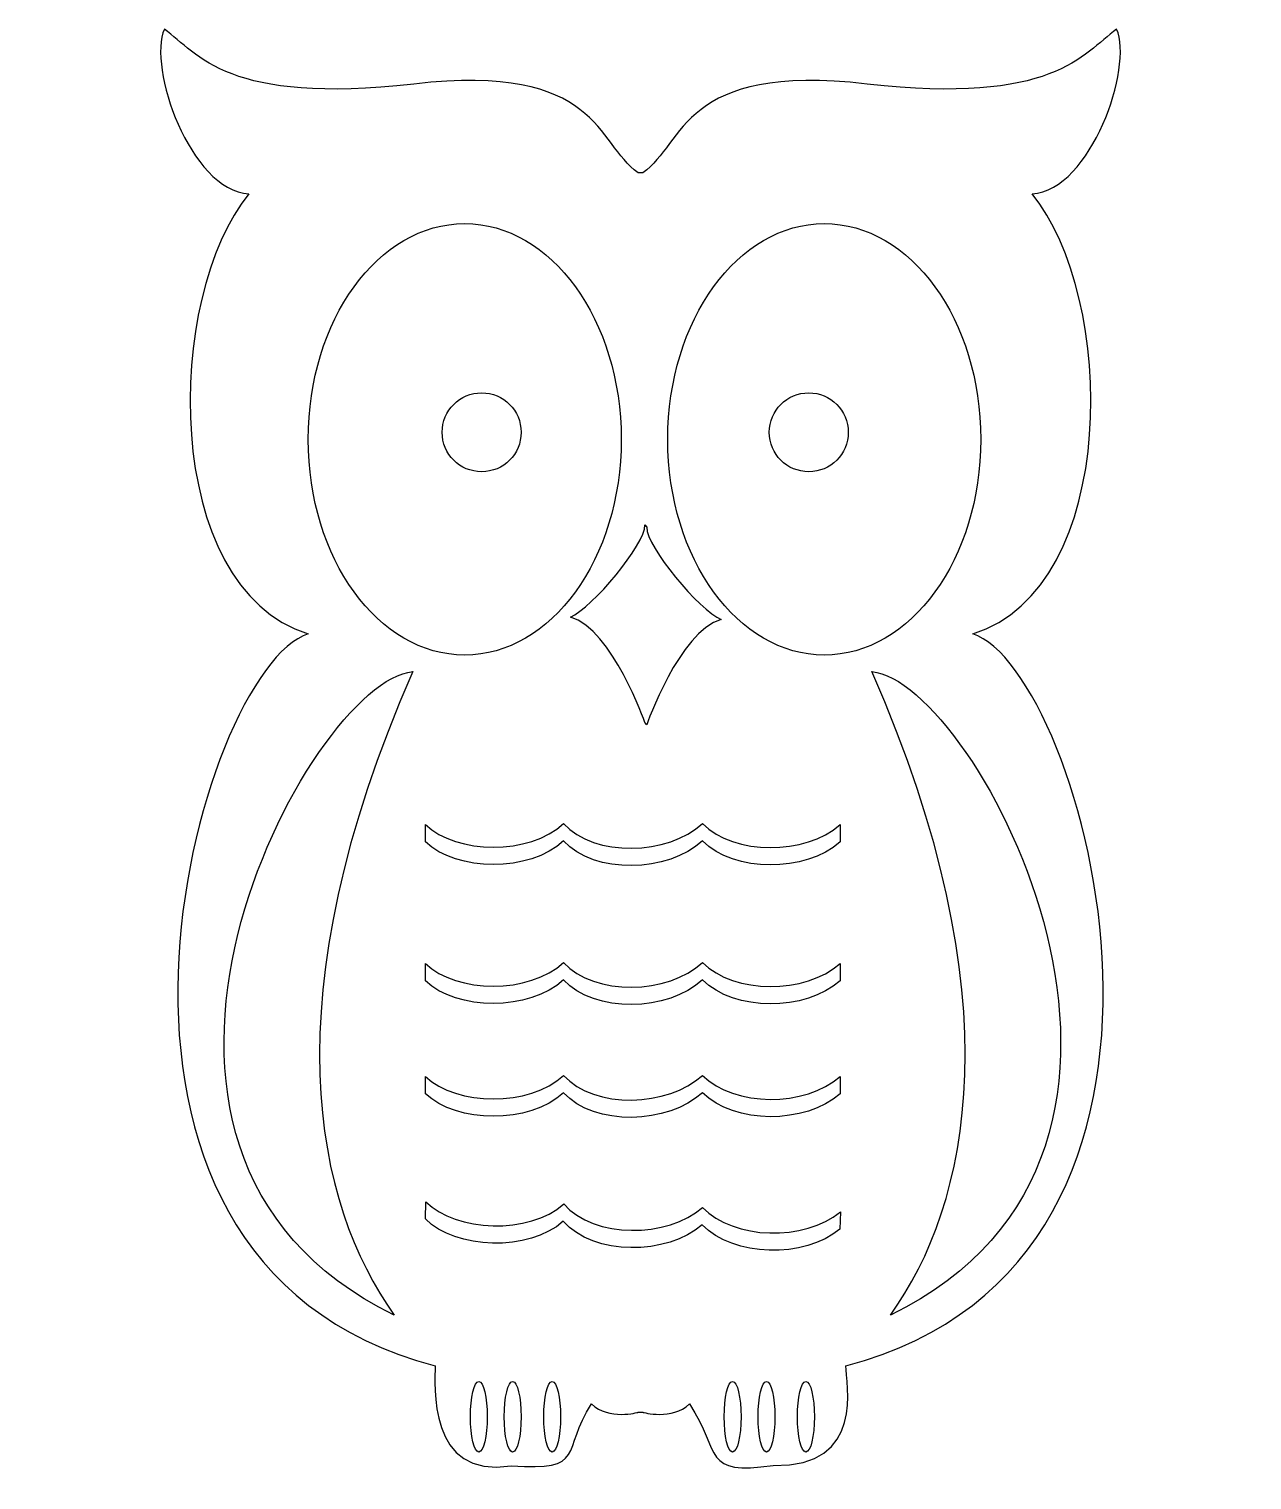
# Model space of a CAD drawing. Header units: centimetres. Extents: x -8.8 to 8.8, y -10.5 to 10.3.
import ezdxf

# ---------------------------------------------------------------- set-up
doc = ezdxf.new("R2010")
doc.units = ezdxf.units.CM
doc.header["$MEASUREMENT"] = 0
doc.layers.add('Camada 1', color=7, linetype='Continuous')

msp = doc.modelspace()

# ---------------------------------------------------------------- linework, layer by layer
at = {"layer": 'Camada 1'}
for points, knots in [([(-0.03368, -9.53062), (-0.03368, -9.53062), (-0.45881, -9.65209), (-0.70173, -9.40915), (-0.70173, -9.40915), (-1.1444, -10.08275), (-0.76245, -10.38086), (-1.85539, -10.2972), (-1.85539, -10.2972), (-3.07025, -10.50231), (-2.94878, -9.11152), (-2.94878, -8.86255), (-2.94878, -8.86255), (-8.77898, -7.34427), (-6.34973, 1.15809), (-4.7707, 1.64395), (-4.7707, 1.64395), (-6.89631, 2.31197), (-6.83559, 6.50244), (-5.62097, 7.95998), (-5.62097, 7.95998), (-6.47118, 8.0207), (-7.0785, 9.78192), (-6.83559, 10.3285), (-6.83559, 10.3285), (-6.34974, 9.96412), (-5.9246, 9.23535), (-3.25244, 9.53898), (-3.25244, 9.53898), (-0.58025, 9.84264), (-0.641, 8.68874), (-0.03368, 8.26364), (-0.03368, 8.26364), (-0.03368, 8.26364), (0.03368, 8.26364), (0.03368, 8.26364), (0.03368, 8.26364), (0.64101, 8.68874), (0.58028, 9.84265), (3.25244, 9.53898), (3.25244, 9.53898), (5.92463, 9.23535), (6.34974, 9.96412), (6.83559, 10.3285), (6.83559, 10.3285), (7.07853, 9.78192), (6.47123, 8.0207), (5.62097, 7.95998), (5.62097, 7.95998), (6.83559, 6.50244), (6.89634, 2.31197), (4.77073, 1.64393), (4.77073, 1.64393), (6.34976, 1.15808), (8.77901, -7.34428), (2.94881, -8.86257), (2.94881, -8.86257), (2.94881, -9.10538), (3.24583, -10.32011), (1.9063, -10.29307), (1.9063, -10.29307), (0.87731, -10.44155), (1.16793, -10.11858), (0.70178, -9.40915), (0.70178, -9.40915), (0.45884, -9.65209), (0.03373, -9.53062), (0.03373, -9.53062), (0.03373, -9.53062), (0.03373, -9.53062), (-0.03368, -9.53062), (-0.03368, -9.53062)], [0, 0, 0, 0, 0.05263158, 0.05263158, 0.05263158, 0.05263158, 0.10526316, 0.10526316, 0.10526316, 0.10526316, 0.15789474, 0.15789474, 0.15789474, 0.15789474, 0.21052632, 0.21052632, 0.21052632, 0.21052632, 0.26315789, 0.26315789, 0.26315789, 0.26315789, 0.31578947, 0.31578947, 0.31578947, 0.31578947, 0.36842105, 0.36842105, 0.36842105, 0.36842105, 0.42105263, 0.42105263, 0.42105263, 0.42105263, 0.47368421, 0.47368421, 0.47368421, 0.47368421, 0.52631579, 0.52631579, 0.52631579, 0.52631579, 0.57894737, 0.57894737, 0.57894737, 0.57894737, 0.63157895, 0.63157895, 0.63157895, 0.63157895, 0.68421053, 0.68421053, 0.68421053, 0.68421053, 0.73684211, 0.73684211, 0.73684211, 0.73684211, 0.78947368, 0.78947368, 0.78947368, 0.78947368, 0.84210526, 0.84210526, 0.84210526, 0.84210526, 0.89473684, 0.89473684, 0.89473684, 0.89473684, 1, 1, 1, 1]), ([(-2.52368, 1.34029), (-1.28273, 1.34029), (-0.27663, 2.72702), (-0.27663, 4.43758), (-0.27663, 4.43758), (-0.27663, 6.14814), (-1.28273, 7.53487), (-2.52368, 7.53487), (-2.52368, 7.53487), (-3.76463, 7.53487), (-4.77073, 6.14814), (-4.77073, 4.43758), (-4.77073, 4.43758), (-4.77073, 2.72702), (-3.76462, 1.34029), (-2.52368, 1.34029)], [0, 0, 0, 0, 0.2, 0.2, 0.2, 0.2, 0.4, 0.4, 0.4, 0.4, 0.6, 0.6, 0.6, 0.6, 1, 1, 1, 1]), ([(2.6385, 1.34029), (3.87945, 1.34029), (4.88555, 2.72702), (4.88555, 4.43758), (4.88555, 4.43758), (4.88555, 6.14814), (3.87947, 7.53487), (2.6385, 7.53487), (2.6385, 7.53487), (1.39753, 7.53487), (0.39142, 6.14814), (0.39142, 4.43758), (0.39142, 4.43758), (0.39142, 2.72702), (1.39753, 1.34029), (2.6385, 1.34029)], [0, 0, 0, 0, 0.2, 0.2, 0.2, 0.2, 0.4, 0.4, 0.4, 0.4, 0.6, 0.6, 0.6, 0.6, 1, 1, 1, 1]), ([(-2.28073, 3.97207), (-1.9677, 3.97207), (-1.71399, 4.22578), (-1.71399, 4.53881), (-1.71399, 4.53881), (-1.71399, 4.85184), (-1.9677, 5.10555), (-2.28073, 5.10555), (-2.28073, 5.10555), (-2.59376, 5.10555), (-2.84747, 4.85184), (-2.84747, 4.53881), (-2.84747, 4.53881), (-2.8475, 4.22578), (-2.59376, 3.97207), (-2.28073, 3.97207)], [0, 0, 0, 0, 0.2, 0.2, 0.2, 0.2, 0.4, 0.4, 0.4, 0.4, 0.6, 0.6, 0.6, 0.6, 1, 1, 1, 1]), ([(2.41586, 3.97207), (2.72889, 3.97207), (2.9826, 4.22565), (2.9826, 4.53881), (2.9826, 4.53881), (2.9826, 4.85173), (2.72889, 5.10555), (2.41586, 5.10555), (2.41586, 5.10555), (2.10283, 5.10555), (1.84912, 4.85171), (1.84912, 4.53881), (1.84912, 4.53881), (1.84912, 4.22565), (2.10283, 3.97207), (2.41586, 3.97207)], [0, 0, 0, 0, 0.2, 0.2, 0.2, 0.2, 0.4, 0.4, 0.4, 0.4, 0.6, 0.6, 0.6, 0.6, 1, 1, 1, 1]), ([(0.08956, 0.33715), (0.08956, 0.33715), (0.55086, 1.67099), (1.15819, 1.85316), (1.15819, 1.85316), (0.84754, 1.97937), (0.08115, 2.89734), (0.08956, 3.17526), (0.08956, 3.17526), (0.08956, 3.17526), (0.06323, 3.20894), (0.06323, 3.20894), (0.06323, 3.20894), (0.07164, 2.93102), (-0.69472, 2.01305), (-1.0054, 1.88684), (-1.0054, 1.88684), (-0.39808, 1.70465), (0.06323, 0.3708), (0.06323, 0.3708), (0.06323, 0.3708), (0.06323, 0.3708), (0.08956, 0.33715), (0.08956, 0.33715)], [0, 0, 0, 0, 0.14285714, 0.14285714, 0.14285714, 0.14285714, 0.28571429, 0.28571429, 0.28571429, 0.28571429, 0.42857143, 0.42857143, 0.42857143, 0.42857143, 0.57142857, 0.57142857, 0.57142857, 0.57142857, 0.71428571, 0.71428571, 0.71428571, 0.71428571, 1, 1, 1, 1]), ([(-3.26821, 1.10293), (-4.74509, 0.98384), (-8.3993, -5.76764), (-3.53581, -8.13381), (-3.53581, -8.13381), (-4.67466, -6.54186), (-5.33093, -3.5939), (-3.26821, 1.10293)], [0, 0, 0, 0, 0.33333333, 0.33333333, 0.33333333, 0.33333333, 1, 1, 1, 1]), ([(3.58992, -8.13381), (8.45338, -5.76764), (4.7992, 0.98384), (3.32232, 1.10293), (3.32232, 1.10293), (5.38504, -3.5939), (4.72874, -6.54186), (3.58992, -8.13381)], [0, 0, 0, 0, 0.33333333, 0.33333333, 0.33333333, 0.33333333, 1, 1, 1, 1]), ([(-3.08496, -1.34269), (-2.64348, -1.76899), (-1.593, -1.78428), (-1.10574, -1.3275), (-1.10574, -1.3275), (-0.66426, -1.81465), (0.40138, -1.7843), (0.88866, -1.3275), (0.88866, -1.3275), (1.34533, -1.7843), (2.36519, -1.7843), (2.86764, -1.34269), (2.86764, -1.34269), (2.86764, -1.34269), (2.86764, -1.09409), (2.86764, -1.09409), (2.86764, -1.09409), (2.3652, -1.53568), (1.34533, -1.53568), (0.88866, -1.07877), (0.88866, -1.07877), (0.40138, -1.53571), (-0.66426, -1.56592), (-1.10574, -1.07877), (-1.10574, -1.07877), (-1.59302, -1.53571), (-2.64347, -1.52028), (-3.08496, -1.09409), (-3.08496, -1.09409), (-3.08496, -1.09409), (-3.08496, -1.34269), (-3.08496, -1.34269)], [0, 0, 0, 0, 0.11111111, 0.11111111, 0.11111111, 0.11111111, 0.22222222, 0.22222222, 0.22222222, 0.22222222, 0.33333333, 0.33333333, 0.33333333, 0.33333333, 0.44444444, 0.44444444, 0.44444444, 0.44444444, 0.55555556, 0.55555556, 0.55555556, 0.55555556, 0.66666667, 0.66666667, 0.66666667, 0.66666667, 0.77777778, 0.77777778, 0.77777778, 0.77777778, 1, 1, 1, 1]), ([(-3.08496, -3.33734), (-2.64348, -3.76364), (-1.593, -3.77893), (-1.10574, -3.32215), (-1.10574, -3.32215), (-0.66426, -3.80933), (0.40138, -3.77895), (0.88866, -3.32215), (0.88866, -3.32215), (1.34533, -3.77895), (2.36519, -3.77895), (2.86764, -3.33734), (2.86764, -3.33734), (2.86764, -3.33734), (2.86764, -3.08874), (2.86764, -3.08874), (2.86764, -3.08874), (2.3652, -3.53033), (1.34533, -3.53033), (0.88866, -3.07345), (0.88866, -3.07345), (0.40138, -3.53036), (-0.66426, -3.5606), (-1.10574, -3.07345), (-1.10574, -3.07345), (-1.59302, -3.53036), (-2.64347, -3.51493), (-3.08496, -3.08874), (-3.08496, -3.08874), (-3.08496, -3.08874), (-3.08496, -3.33734), (-3.08496, -3.33734)], [0, 0, 0, 0, 0.11111111, 0.11111111, 0.11111111, 0.11111111, 0.22222222, 0.22222222, 0.22222222, 0.22222222, 0.33333333, 0.33333333, 0.33333333, 0.33333333, 0.44444444, 0.44444444, 0.44444444, 0.44444444, 0.55555556, 0.55555556, 0.55555556, 0.55555556, 0.66666667, 0.66666667, 0.66666667, 0.66666667, 0.77777778, 0.77777778, 0.77777778, 0.77777778, 1, 1, 1, 1]), ([(-3.08496, -4.95751), (-2.64348, -5.38381), (-1.593, -5.39899), (-1.10574, -4.94232), (-1.10574, -4.94232), (-0.66426, -5.42934), (0.40138, -5.39899), (0.88866, -4.94232), (0.88866, -4.94232), (1.34533, -5.39899), (2.36519, -5.39899), (2.86764, -4.95751), (2.86764, -4.95751), (2.86764, -4.95751), (2.86764, -4.70888), (2.86764, -4.70888), (2.86764, -4.70888), (2.3652, -5.15039), (1.34533, -5.15039), (0.88866, -4.69348), (0.88866, -4.69348), (0.40138, -5.15039), (-0.66426, -5.18074), (-1.10574, -4.69348), (-1.10574, -4.69348), (-1.59302, -5.15039), (-2.64347, -5.13496), (-3.08496, -4.70888), (-3.08496, -4.70888), (-3.08496, -4.70888), (-3.08496, -4.95751), (-3.08496, -4.95751)], [0, 0, 0, 0, 0.11111111, 0.11111111, 0.11111111, 0.11111111, 0.22222222, 0.22222222, 0.22222222, 0.22222222, 0.33333333, 0.33333333, 0.33333333, 0.33333333, 0.44444444, 0.44444444, 0.44444444, 0.44444444, 0.55555556, 0.55555556, 0.55555556, 0.55555556, 0.66666667, 0.66666667, 0.66666667, 0.66666667, 0.77777778, 0.77777778, 0.77777778, 0.77777778, 1, 1, 1, 1]), ([(-3.08708, -6.75535), (-2.65602, -7.19223), (-1.60629, -7.23303), (-1.1081, -6.78832), (-1.1081, -6.78832), (-0.67871, -7.28605), (0.38764, -7.28166), (0.88559, -6.83695), (0.88559, -6.83695), (1.33112, -7.30468), (2.35075, -7.32945), (2.86388, -6.9004), (2.86388, -6.9004), (2.86388, -6.9004), (2.86983, -6.6518), (2.86983, -6.6518), (2.86983, -6.6518), (2.35691, -7.08095), (1.33705, -7.05603), (0.89178, -6.58825), (0.89178, -6.58825), (0.3936, -7.03307), (-0.67254, -7.03746), (-1.10215, -6.53959), (-1.10215, -6.53959), (-1.6001, -6.98451), (-2.64986, -6.9435), (-3.08089, -6.50676), (-3.08089, -6.50676), (-3.08089, -6.50676), (-3.08708, -6.75535), (-3.08708, -6.75535)], [0, 0, 0, 0, 0.11111111, 0.11111111, 0.11111111, 0.11111111, 0.22222222, 0.22222222, 0.22222222, 0.22222222, 0.33333333, 0.33333333, 0.33333333, 0.33333333, 0.44444444, 0.44444444, 0.44444444, 0.44444444, 0.55555556, 0.55555556, 0.55555556, 0.55555556, 0.66666667, 0.66666667, 0.66666667, 0.66666667, 0.77777778, 0.77777778, 0.77777778, 0.77777778, 1, 1, 1, 1]), ([(-2.32119, -9.08866), (-2.38834, -9.08866), (-2.44266, -9.31522), (-2.44266, -9.59468), (-2.44266, -9.59468), (-2.44266, -9.87437), (-2.38834, -10.10093), (-2.32119, -10.10093), (-2.32119, -10.10093), (-2.25404, -10.10093), (-2.19972, -9.87437), (-2.19972, -9.59468), (-2.19972, -9.59468), (-2.19972, -9.3152), (-2.25404, -9.08866), (-2.32119, -9.08866)], [0, 0, 0, 0, 0.2, 0.2, 0.2, 0.2, 0.4, 0.4, 0.4, 0.4, 0.6, 0.6, 0.6, 0.6, 1, 1, 1, 1]), ([(-1.83534, -9.08866), (-1.90249, -9.08866), (-1.95681, -9.31522), (-1.95681, -9.59468), (-1.95681, -9.59468), (-1.95681, -9.87437), (-1.90249, -10.10093), (-1.83534, -10.10093), (-1.83534, -10.10093), (-1.76819, -10.10093), (-1.71387, -9.87437), (-1.71387, -9.59468), (-1.71387, -9.59468), (-1.71387, -9.3152), (-1.76821, -9.08866), (-1.83534, -9.08866)], [0, 0, 0, 0, 0.2, 0.2, 0.2, 0.2, 0.4, 0.4, 0.4, 0.4, 0.6, 0.6, 0.6, 0.6, 1, 1, 1, 1]), ([(-1.2686, -9.08866), (-1.33575, -9.08866), (-1.39007, -9.31522), (-1.39007, -9.59468), (-1.39007, -9.59468), (-1.39007, -9.87437), (-1.33575, -10.10093), (-1.2686, -10.10093), (-1.2686, -10.10093), (-1.20145, -10.10093), (-1.14713, -9.87437), (-1.14713, -9.59468), (-1.14713, -9.59468), (-1.14713, -9.3152), (-1.20145, -9.08866), (-1.2686, -9.08866)], [0, 0, 0, 0, 0.2, 0.2, 0.2, 0.2, 0.4, 0.4, 0.4, 0.4, 0.6, 0.6, 0.6, 0.6, 1, 1, 1, 1]), ([(1.32268, -9.08866), (1.25556, -9.08866), (1.20121, -9.31522), (1.20121, -9.59468), (1.20121, -9.59468), (1.20121, -9.87437), (1.25556, -10.10093), (1.32268, -10.10093), (1.32268, -10.10093), (1.3898, -10.10093), (1.44415, -9.87437), (1.44415, -9.59468), (1.44415, -9.59468), (1.44415, -9.3152), (1.3898, -9.08866), (1.32268, -9.08866)], [0, 0, 0, 0, 0.2, 0.2, 0.2, 0.2, 0.4, 0.4, 0.4, 0.4, 0.6, 0.6, 0.6, 0.6, 1, 1, 1, 1]), ([(1.80856, -9.08866), (1.74141, -9.08866), (1.68709, -9.31522), (1.68709, -9.59468), (1.68709, -9.59468), (1.68709, -9.87437), (1.74141, -10.10093), (1.80856, -10.10093), (1.80856, -10.10093), (1.87568, -10.10093), (1.93, -9.87437), (1.93, -9.59468), (1.93, -9.59468), (1.92998, -9.3152), (1.87568, -9.08866), (1.80856, -9.08866)], [0, 0, 0, 0, 0.2, 0.2, 0.2, 0.2, 0.4, 0.4, 0.4, 0.4, 0.6, 0.6, 0.6, 0.6, 1, 1, 1, 1]), ([(2.37527, -9.08866), (2.30815, -9.08866), (2.2538, -9.31522), (2.2538, -9.59468), (2.2538, -9.59468), (2.2538, -9.87437), (2.30815, -10.10093), (2.37527, -10.10093), (2.37527, -10.10093), (2.44239, -10.10093), (2.49674, -9.87437), (2.49674, -9.59468), (2.49674, -9.59468), (2.49674, -9.3152), (2.44242, -9.08866), (2.37527, -9.08866)], [0, 0, 0, 0, 0.2, 0.2, 0.2, 0.2, 0.4, 0.4, 0.4, 0.4, 0.6, 0.6, 0.6, 0.6, 1, 1, 1, 1])]:
    msp.add_open_spline(points, degree=3, knots=knots, dxfattribs=at)

doc.saveas('drawing.dxf')
